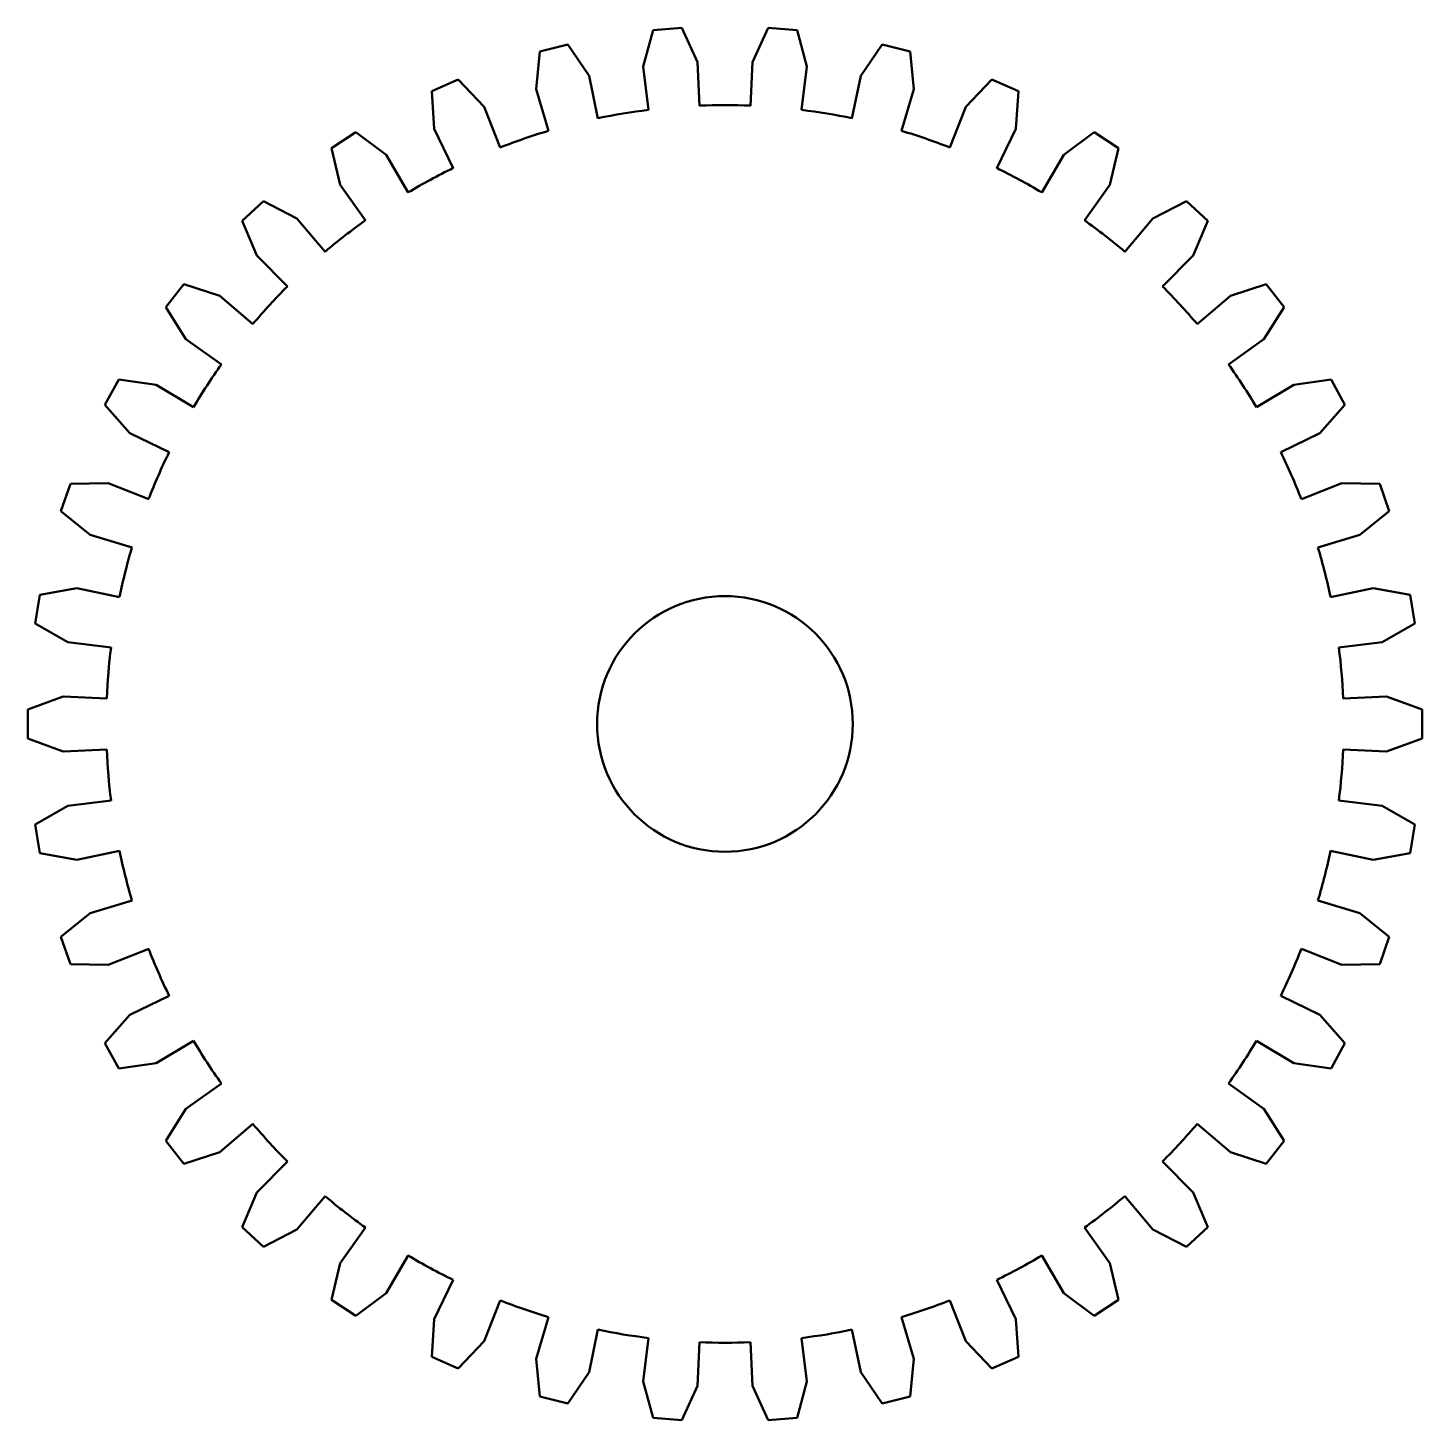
# Model space of a CAD drawing. Header units: millimetres. Extents: x 1 to 121, y 299 to 419.
import ezdxf

# ---------------------------------------------------------------- set-up
doc = ezdxf.new("R2010")
doc.units = ezdxf.units.MM
doc.layers.add('Visible (ISO)', color=7, linetype='Continuous', lineweight=50)

msp = doc.modelspace()

# ---------------------------------------------------------------- linework, layer by layer
at = {"layer": 'Visible (ISO)'}
for p, q in [((53.58, 415.82), (54.44, 418.95)), ((54.44, 418.95), (56.92, 419.15)), ((56.92, 419.15), (58.28, 416.21)), ((62.99, 416.21), (64.35, 419.15)), ((64.35, 419.15), (66.83, 418.95)), ((66.83, 418.95), (67.68, 415.82)), ((44.7, 417.11), (47.11, 417.72)), ((47.11, 417.72), (48.94, 415.04)), ((72.33, 415.04), (74.15, 417.72)), ((74.15, 417.72), (76.57, 417.11)), ((44.37, 413.89), (44.7, 417.11)), ((76.57, 417.11), (76.9, 413.89)), ((54.05, 412.1), (53.58, 415.82)), ((58.28, 416.21), (58.43, 412.46)), ((62.83, 412.46), (62.99, 416.21)), ((67.68, 415.82), (67.22, 412.1)), ((35.39, 413.7), (37.67, 414.7)), ((37.67, 414.7), (39.91, 412.36)), ((48.94, 415.04), (49.7, 411.37)), ((71.56, 411.37), (72.33, 415.04)), ((81.35, 412.36), (83.59, 414.7)), ((83.59, 414.7), (85.88, 413.7)), ((35.6, 410.46), (35.39, 413.7)), ((45.44, 410.29), (44.37, 413.89)), ((76.9, 413.89), (75.83, 410.29)), ((85.88, 413.7), (85.67, 410.46)), ((39.91, 412.36), (41.28, 408.86)), ((79.99, 408.86), (81.35, 412.36)), ((37.25, 407.09), (35.6, 410.46)), ((85.67, 410.46), (84.02, 407.09)), ((26.77, 408.8), (28.86, 410.17)), ((28.86, 410.17), (31.46, 408.22)), ((89.81, 408.22), (92.41, 410.17)), ((92.41, 410.17), (94.49, 408.8)), ((27.51, 405.64), (26.77, 408.8)), ((31.46, 408.22), (33.37, 405)), ((87.89, 405), (89.81, 408.22)), ((94.49, 408.8), (93.75, 405.64)), ((29.69, 402.59), (27.51, 405.64)), ((93.75, 405.64), (91.57, 402.59)), ((19.08, 402.56), (20.91, 404.24)), ((20.91, 404.24), (23.79, 402.75)), ((97.47, 402.75), (100.35, 404.24)), ((100.35, 404.24), (102.19, 402.56)), ((20.33, 399.56), (19.08, 402.56)), ((23.79, 402.75), (26.22, 399.89)), ((95.05, 399.89), (97.47, 402.75)), ((102.19, 402.56), (100.94, 399.56)), ((22.98, 396.91), (20.33, 399.56)), ((100.94, 399.56), (98.29, 396.91)), ((12.52, 395.13), (14.05, 397.09)), ((14.05, 397.09), (17.14, 396.09)), ((17.14, 396.09), (20, 393.67)), ((101.27, 393.67), (104.13, 396.09)), ((104.13, 396.09), (107.22, 397.09)), ((107.22, 397.09), (108.75, 395.13)), ((14.24, 392.38), (12.52, 395.13)), ((108.75, 395.13), (107.02, 392.38)), ((17.3, 390.2), (14.24, 392.38)), ((107.02, 392.38), (103.97, 390.2)), ((7.27, 386.72), (8.46, 388.91)), ((8.46, 388.91), (11.67, 388.43)), ((109.6, 388.43), (112.81, 388.91)), ((112.81, 388.91), (113.99, 386.72)), ((11.67, 388.43), (14.89, 386.51)), ((106.38, 386.51), (109.6, 388.43)), ((9.42, 384.29), (7.27, 386.72)), ((113.99, 386.72), (111.84, 384.29)), ((12.79, 382.64), (9.42, 384.29)), ((111.84, 384.29), (108.47, 382.64)), ((3.48, 377.56), (4.29, 379.92)), ((4.29, 379.92), (7.53, 379.97)), ((7.53, 379.97), (11.03, 378.61)), ((110.24, 378.61), (113.73, 379.97)), ((113.73, 379.97), (116.98, 379.92)), ((116.98, 379.92), (117.79, 377.56)), ((6, 375.52), (3.48, 377.56)), ((117.79, 377.56), (115.26, 375.52)), ((9.6, 374.45), (6, 375.52)), ((115.26, 375.52), (111.67, 374.45)), ((1.66, 370.36), (4.85, 370.95)), ((4.85, 370.95), (8.52, 370.18)), ((112.75, 370.18), (116.42, 370.95)), ((116.42, 370.95), (119.61, 370.36)), ((1.25, 367.9), (1.66, 370.36)), ((119.61, 370.36), (120.02, 367.9)), ((4.07, 366.31), (1.25, 367.9)), ((120.02, 367.9), (117.2, 366.31)), ((7.79, 365.84), (4.07, 366.31)), ((117.2, 366.31), (113.47, 365.84)), ((0.63, 360.5), (3.68, 361.61)), ((3.68, 361.61), (7.43, 361.46)), ((113.84, 361.46), (117.58, 361.61)), ((117.58, 361.61), (120.63, 360.5)), ((0.63, 358.01), (0.63, 360.5)), ((120.63, 360.5), (120.63, 358.01)), ((3.68, 356.9), (0.63, 358.01)), ((120.63, 358.01), (117.58, 356.9)), ((7.43, 357.06), (3.68, 356.9)), ((117.58, 356.9), (113.84, 357.06)), ((1.25, 350.61), (4.07, 352.2)), ((4.07, 352.2), (7.79, 352.67)), ((113.47, 352.67), (117.2, 352.2)), ((117.2, 352.2), (120.02, 350.61)), ((1.66, 348.15), (1.25, 350.61)), ((120.02, 350.61), (119.61, 348.15)), ((4.85, 347.56), (1.66, 348.15)), ((8.52, 348.33), (4.85, 347.56)), ((116.42, 347.56), (112.75, 348.33)), ((119.61, 348.15), (116.42, 347.56)), ((6, 342.99), (9.6, 344.06)), ((111.67, 344.06), (115.26, 342.99)), ((3.48, 340.95), (6, 342.99)), ((115.26, 342.99), (117.79, 340.95)), ((4.29, 338.6), (3.48, 340.95)), ((117.79, 340.95), (116.98, 338.6)), ((11.03, 339.9), (7.53, 338.54)), ((113.73, 338.54), (110.24, 339.9)), ((7.53, 338.54), (4.29, 338.6)), ((116.98, 338.6), (113.73, 338.54)), ((9.42, 334.22), (12.79, 335.87)), ((108.47, 335.87), (111.84, 334.22)), ((7.27, 331.79), (9.42, 334.22)), ((111.84, 334.22), (113.99, 331.79)), ((8.46, 329.6), (7.27, 331.79)), ((14.89, 332), (11.67, 330.08)), ((109.6, 330.08), (106.38, 332)), ((113.99, 331.79), (112.81, 329.6)), ((11.67, 330.08), (8.46, 329.6)), ((112.81, 329.6), (109.6, 330.08)), ((14.24, 326.13), (17.3, 328.31)), ((103.97, 328.31), (107.02, 326.13)), ((12.52, 323.39), (14.24, 326.13)), ((107.02, 326.13), (108.75, 323.39)), ((20, 324.84), (17.14, 322.42)), ((104.13, 322.42), (101.27, 324.84)), ((14.05, 321.42), (12.52, 323.39)), ((108.75, 323.39), (107.22, 321.42)), ((17.14, 322.42), (14.05, 321.42)), ((20.33, 318.95), (22.98, 321.6)), ((98.29, 321.6), (100.94, 318.95)), ((107.22, 321.42), (104.13, 322.42)), ((19.08, 315.96), (20.33, 318.95)), ((26.22, 318.62), (23.79, 315.76)), ((97.47, 315.76), (95.05, 318.62)), ((100.94, 318.95), (102.19, 315.96)), ((20.91, 314.27), (19.08, 315.96)), ((23.79, 315.76), (20.91, 314.27)), ((27.51, 312.87), (29.69, 315.92)), ((91.57, 315.92), (93.75, 312.87)), ((100.35, 314.27), (97.47, 315.76)), ((102.19, 315.96), (100.35, 314.27)), ((33.37, 313.51), (31.46, 310.29)), ((89.81, 310.29), (87.89, 313.51)), ((26.77, 309.71), (27.51, 312.87)), ((93.75, 312.87), (94.49, 309.71)), ((35.6, 308.05), (37.25, 311.42)), ((84.02, 311.42), (85.67, 308.05)), ((28.86, 308.34), (26.77, 309.71)), ((31.46, 310.29), (28.86, 308.34)), ((41.28, 309.65), (39.91, 306.15)), ((81.35, 306.15), (79.99, 309.65)), ((92.41, 308.34), (89.81, 310.29)), ((94.49, 309.71), (92.41, 308.34)), ((35.39, 304.81), (35.6, 308.05)), ((44.37, 304.62), (45.44, 308.22)), ((75.83, 308.22), (76.9, 304.62)), ((85.67, 308.05), (85.88, 304.81)), ((39.91, 306.15), (37.67, 303.81)), ((49.7, 307.14), (48.94, 303.47)), ((53.58, 302.69), (54.05, 306.41)), ((58.43, 306.05), (58.28, 302.3)), ((62.99, 302.3), (62.83, 306.05)), ((67.22, 306.41), (67.68, 302.69)), ((72.33, 303.47), (71.56, 307.14)), ((83.59, 303.81), (81.35, 306.15)), ((37.67, 303.81), (35.39, 304.81)), ((85.88, 304.81), (83.59, 303.81)), ((44.7, 301.4), (44.37, 304.62)), ((76.9, 304.62), (76.57, 301.4)), ((48.94, 303.47), (47.11, 300.79)), ((54.44, 299.56), (53.58, 302.69)), ((67.68, 302.69), (66.83, 299.56)), ((74.15, 300.79), (72.33, 303.47)), ((47.11, 300.79), (44.7, 301.4)), ((58.28, 302.3), (56.92, 299.36)), ((64.35, 299.36), (62.99, 302.3)), ((76.57, 301.4), (74.15, 300.79)), ((56.92, 299.36), (54.44, 299.56)), ((66.83, 299.56), (64.35, 299.36))]:
    msp.add_line(p, q, dxfattribs=at)
msp.add_circle((60.63, 359.26), 11, dxfattribs=at)
for start, end in [(97.1047, 101.8426), (87.6311, 92.3689), (78.1574, 82.8953), (106.5784, 111.3163), (68.6837, 73.4216), (116.0521, 120.79), (59.21, 63.9479), (125.5258, 130.2637), (49.7363, 54.4742), (134.9995, 139.7374), (40.2626, 45.0005), (144.4732, 149.2111), (30.7889, 35.5268), (153.9468, 158.6847), (21.3153, 26.0532), (163.4205, 168.1584), (11.8416, 16.5795), (172.8942, 177.6321), (2.3679, 7.1058), (182.3679, 187.1058), (352.8942, 357.6321), (191.8416, 196.5795), (343.4205, 348.1584), (201.3153, 206.0532), (333.9468, 338.6847), (210.7889, 215.5268), (324.4732, 329.2111), (220.2626, 225.0005), (314.9995, 319.7374), (229.7363, 234.4742), (305.5258, 310.2637), (239.21, 243.9479), (296.0521, 300.79), (248.6837, 253.4216), (286.5784, 291.3163), (258.1574, 262.8953), (267.6311, 272.3689), (277.1047, 281.8426)]:
    msp.add_arc((60.63, 359.26), 53.25, start, end, dxfattribs=at)

doc.saveas('drawing.dxf')
